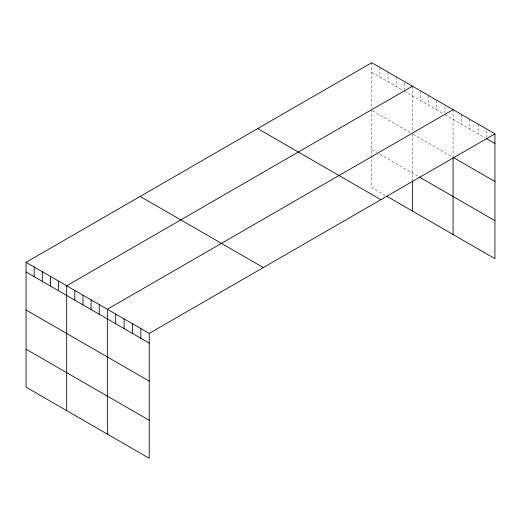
<?xml version="1.0" encoding="UTF-8"?>
<svg xmlns="http://www.w3.org/2000/svg" width="521" height="521" viewBox="0 0 521 521"><rect width="100%" height="100%" fill="white"/><g stroke="black" fill="none" stroke-linecap="round" stroke-linejoin="round"><path stroke-width="0.39" stroke-dasharray="2.6 1.95" d="M371.773 62.709L371.773 108.824M371.773 72.399L402.935 90.394M404.289 91.175L443.586 113.865M444.941 114.646L485.175 137.876M372.45 110.804L410.385 132.705M413.094 134.268L452.391 156.958M371.773 149.566L376.514 152.308M379.9 154.262L419.197 176.951M385.319 195.401L371.773 187.58L371.773 110.406M486.575 130.602L486.575 137.069M478.2 124.154L478.2 133.845M469.818 119.316L469.818 129.013M461.443 114.477L461.443 124.174M453.068 109.644L453.068 156.554M444.941 106.564L444.941 113.031M436.806 100.253L436.806 109.951M428.679 95.564L428.679 105.255M420.551 90.869L420.551 100.566M412.417 86.173L412.417 131.5M412.417 133.877L412.417 180.162M404.289 83.099L404.289 89.56M396.162 76.789L396.162 86.486M388.028 72.093L388.028 81.79M379.9 67.398L379.9 77.095"/><path stroke-width="0.78" d="M494.95 133.825L149.227 333.42L149.227 458.291L26.05 387.175L26.05 262.304L371.773 62.709L494.95 133.825L494.95 258.696L386.673 196.183M412.417 86.173L66.701 285.775L66.701 410.646M453.068 109.644L107.346 309.246L107.346 434.117M486.575 138.684L494.95 143.516M453.765 157.752L494.95 181.529M419.197 176.951L494.95 220.683M257.68 128.576L380.864 199.693M140.136 196.437L263.32 267.553M26.05 262.304L149.227 333.42M26.05 272.001L149.227 343.118M26.05 310.008L149.227 381.125M26.05 349.168L149.227 420.284M453.068 157.349L453.068 234.515M412.417 180.956L412.417 211.044M140.852 328.588L140.852 338.285M132.477 323.749L132.477 333.447M124.102 318.917L124.102 328.608M115.727 314.078L115.727 323.775M99.218 304.551L99.218 314.248M91.09 299.855L91.09 309.552M82.956 295.16L82.956 304.857M74.829 290.471L74.829 300.161M58.567 281.079L58.567 290.777M50.439 276.39L50.439 286.081M42.312 271.695L42.312 281.392M34.178 266.999L34.178 276.697"/></g></svg>
